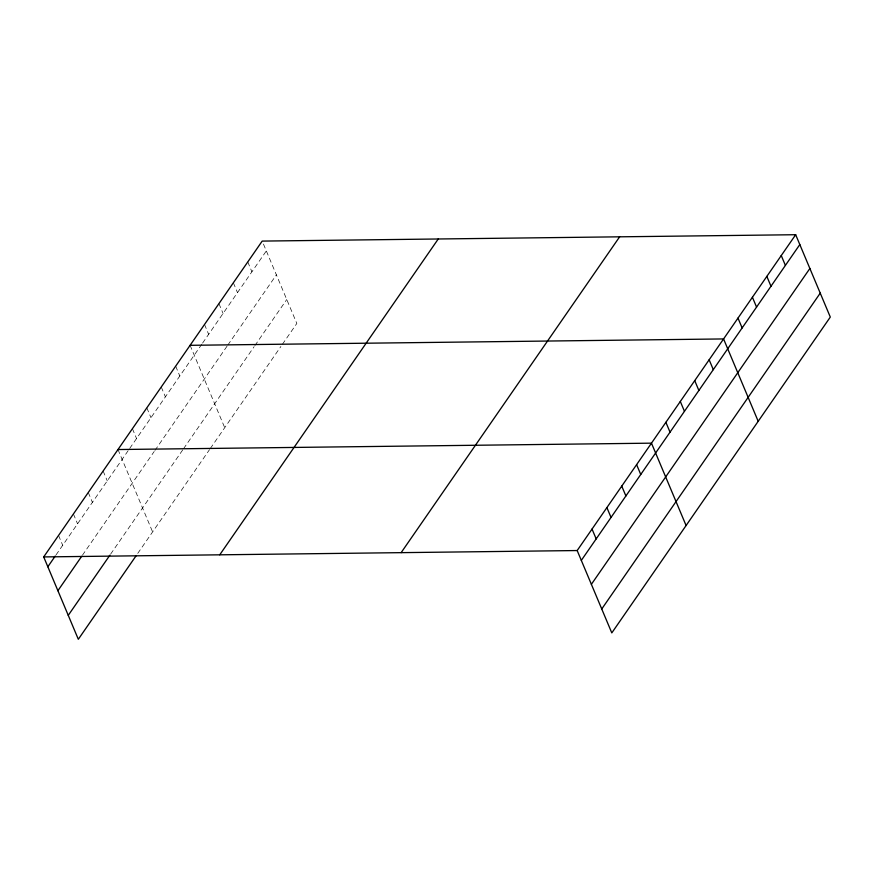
<?xml version="1.0" encoding="UTF-8"?>
<svg xmlns="http://www.w3.org/2000/svg" width="874" height="874" viewBox="0 0 874 874"><rect width="100%" height="100%" fill="white"/><g stroke="black" fill="none" stroke-linecap="round" stroke-linejoin="round"><path stroke-width="0.66" stroke-dasharray="4.37 3.28" d="M56.012 554.957L128.959 449.509M129.713 448.417L201.818 344.192M202.582 343.089L266.33 250.936M82.407 555.263L154.195 451.497M154.96 450.405L227.054 346.18M227.819 345.077L276.392 274.862M110.605 554.149L182.775 449.826M183.54 448.733L254.126 346.694M254.88 345.601L286.759 299.52M137.753 553.384L209.531 449.618M210.295 448.526L280.882 346.497M282.4 344.301L296.821 323.456L262.2 241.093M247.779 261.938L251.909 271.781M233.358 282.783L237.488 292.626M218.937 303.628L223.067 313.471M204.516 324.473L208.646 334.316M190.095 345.317L224.716 427.681M175.674 366.162L179.804 376.006M161.253 387.007L165.394 396.851M146.832 407.852L150.973 417.696M132.411 428.697L136.552 438.54M117.99 449.542L152.611 531.905M103.132 471.02L107.273 480.864M88.274 492.499L92.415 502.342M73.416 513.978L77.557 523.81M58.558 535.445L62.699 545.289"/><path stroke-width="1.31" d="M136.268 555.525L78.321 639.287L43.7 556.924L262.2 241.093L795.679 234.713L830.3 317.076L611.8 632.907L577.179 550.544L795.679 234.713M47.841 566.767L55.27 556.028M57.903 590.704L81.664 556.334M68.259 615.351L109.862 555.219M219.745 554.826L438.245 238.984M401.133 552.652L619.633 236.821M581.319 560.387L799.819 244.556M591.381 584.324L809.87 268.482M601.749 608.981L820.238 293.14M190.095 345.317L723.574 338.937L758.195 421.301M117.99 449.542L651.469 443.162L686.09 525.525M43.7 556.924L577.179 550.544M781.258 255.558L785.398 265.401M766.837 276.403L770.977 286.246M752.416 297.247L756.556 307.091M737.995 318.092L742.135 327.936M709.153 359.782L713.293 369.626M694.732 380.627L698.872 390.47M680.311 401.472L684.451 411.315M665.89 422.317L670.03 432.16M636.611 464.64L640.751 474.484M621.753 486.119L625.893 495.962M606.895 507.597L611.035 517.441M592.037 529.065L596.177 538.908"/></g></svg>
